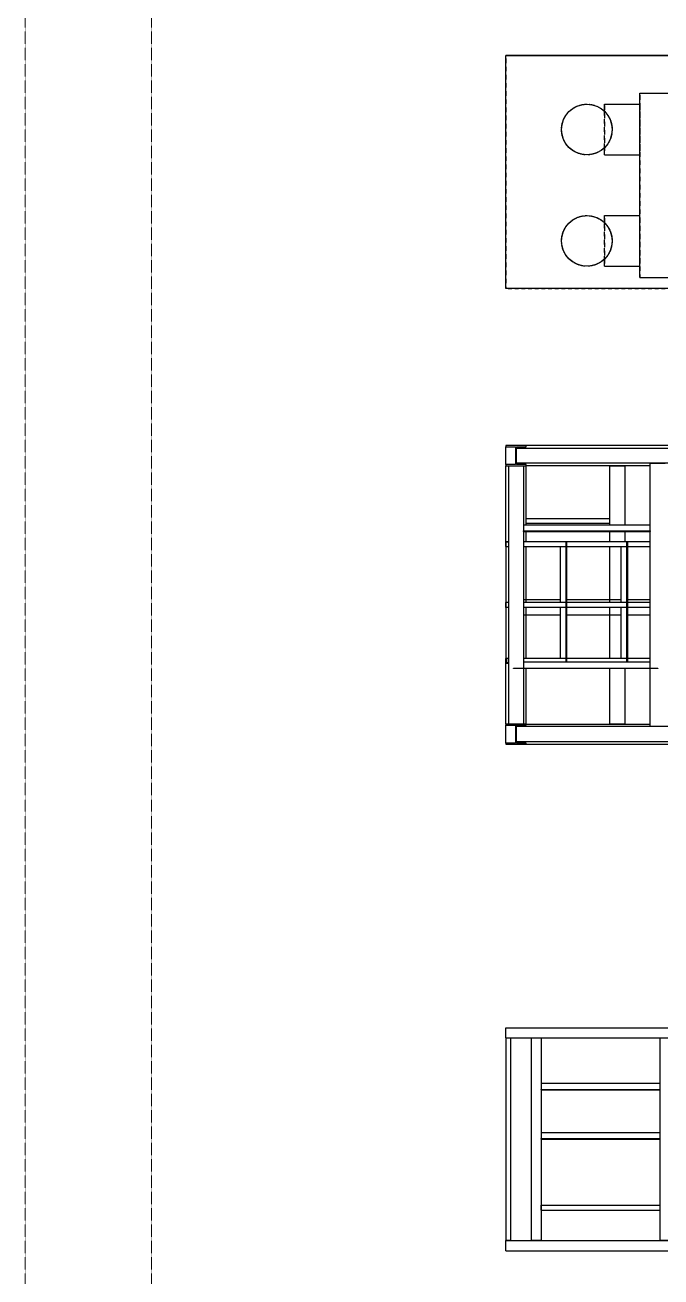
# Model space of a CAD drawing. Header units: inches. Extents: x 19 to 689223, y 34 to 210034.
# Drawn here: x 130474 to 136505, y 149116 to 160981 of the extents above; entities that cross this region are included whole.
import ezdxf

# ---------------------------------------------------------------- set-up
doc = ezdxf.new("R2010")
doc.units = ezdxf.units.IN
doc.header["$MEASUREMENT"] = 0
doc.linetypes.add('CABLEROUTEALL-EMBED 1_DWG$0$HIDDEN2', pattern=[0.1875, 0.125, -0.0625])
doc.linetypes.add('DIVIDE2', pattern=[0.625, 0.25, -0.125, 0, -0.125, 0, -0.125])
doc.layers.add('CABLEROUTEALL-EMBED 1_DWG$0$DwgTemplate', color=7, linetype='Continuous')
doc.layers.add('Layout', color=6, linetype='Continuous', lineweight=20)

msp = doc.modelspace()

# ---------------------------------------------------------------- linework, layer by layer
at = {"layer": 'CABLEROUTEALL-EMBED 1_DWG$0$DwgTemplate', "color": 9, "linetype": 'Continuous'}
for p, q in [((135034.0278, 158483.7176), (135034.0278, 160691.4688)), ((135034.0278, 158483.7176), (135034.0278, 160691.4688)), ((135034.0278, 160691.4688), (141897.2544, 160691.4688)), ((141897.2544, 160691.4688), (135034.0278, 160691.4688)), ((136305.8845, 158589.3057), (136305.8845, 160336.3088)), ((136305.8845, 158589.3057), (136305.8845, 160336.3088)), ((136305.8845, 160336.3088), (141393.3112, 160336.3088)), ((135969.9223, 160162.1227), (135969.9223, 160230.7207)), ((135969.9223, 160162.1227), (135969.9223, 160230.7207)), ((135969.9223, 160230.7207), (136305.8845, 160230.7207)), ((135969.9223, 159750.7748), (135969.9223, 159819.3728)), ((135969.9223, 159750.7748), (135969.9223, 159819.3728)), ((135969.9223, 159750.7748), (136305.8845, 159750.7748)), ((135969.9223, 159106.2417), (135969.9223, 159174.8397)), ((135969.9223, 159106.2417), (135969.9223, 159174.8397)), ((135969.9223, 159174.8397), (136305.8845, 159174.8397)), ((135969.9223, 158694.8938), (135969.9223, 158763.4918)), ((135969.9223, 158694.8938), (135969.9223, 158763.4918)), ((135969.9223, 158694.8938), (136305.8845, 158694.8938)), ((136305.8845, 158589.3057), (139780.5821, 158589.3057)), ((139780.5821, 158483.7176), (135034.0278, 158483.7176)), ((139780.5821, 158483.7176), (135034.0278, 158483.7176)), ((135034.0278, 156995.8853), (135034.0278, 156984.3666)), ((135226.0062, 156995.8853), (135034.0278, 156995.8853)), ((135034.0278, 156984.3666), (135126.1774, 156984.3666)), ((135034.0278, 156815.4256), (135034.0278, 156984.3666)), ((135126.1774, 156984.3666), (135126.1774, 156815.4256)), ((135133.8566, 156815.4256), (135133.8566, 156984.3666)), ((135133.8566, 156984.3666), (135226.0062, 156984.3666)), ((135226.0062, 156984.3666), (135226.0062, 156995.8853)), ((137675.8963, 156995.8853), (135226.0062, 156995.8853)), ((135130.017, 156971.888), (142229.377, 156971.888)), ((135130.017, 156827.9042), (135130.017, 156971.888)), ((135126.1774, 156815.4256), (135034.0278, 156815.4256)), ((135034.0278, 156815.4256), (135034.0278, 156803.9069)), ((135034.0278, 156803.9069), (135226.0062, 156803.9069)), ((135034.0278, 156083.988), (135034.0278, 156803.9069)), ((135058.0251, 156803.9069), (135202.0089, 156803.9069)), ((135058.0251, 156803.9069), (135058.0251, 154356.1827)), ((142229.377, 156827.9042), (135130.017, 156827.9042)), ((135226.0062, 156815.4256), (135133.8566, 156815.4256)), ((135202.0089, 156803.9069), (135202.0089, 154356.1827)), ((135226.0062, 156803.9069), (135226.0062, 156815.4256)), ((136401.8737, 156803.9069), (135226.0062, 156803.9069)), ((135226.0062, 156240.4504), (135226.0062, 156803.9069)), ((136017.9169, 156803.9069), (136017.9169, 156240.4504)), ((136017.9169, 156803.9069), (136161.9007, 156803.9069)), ((136161.9007, 156803.9069), (136161.9007, 156240.4504)), ((136401.8737, 154332.1854), (136401.8737, 156827.9042)), ((136401.8737, 156827.9042), (136545.8574, 156827.9042)), ((135226.0062, 156256.7686), (135226.0062, 156302.8434)), ((135226.0062, 156302.8434), (136017.9169, 156302.8434)), ((136017.9169, 156302.8434), (136017.9169, 156256.7686)), ((136401.8737, 156240.4504), (135202.0089, 156240.4504)), ((135202.0089, 156179.9772), (135202.0089, 156185.7366)), ((135202.0089, 156185.7366), (136401.8737, 156185.7366)), ((135202.0089, 156179.9772), (136401.8737, 156179.9772)), ((136017.9169, 156256.7686), (135226.0062, 156256.7686)), ((135226.0062, 156083.988), (135226.0062, 156179.9772)), ((136017.9169, 156179.9772), (136017.9169, 156083.988)), ((136161.9007, 156179.9772), (136161.9007, 156083.988)), ((136401.8737, 156185.7366), (136401.8737, 156179.9772)), ((135058.0251, 156083.988), (135032.492, 156083.988)), ((135032.492, 156037.9132), (135032.492, 156083.988)), ((135032.492, 156037.9132), (135058.0251, 156037.9132)), ((135034.0278, 156083.988), (135058.0251, 156083.988)), ((135034.0278, 156083.988), (135034.0278, 154932.1178)), ((136401.8737, 156083.988), (135202.0089, 156083.988)), ((135202.0089, 156037.9132), (136401.8737, 156037.9132)), ((135226.0062, 155508.0529), (135226.0062, 156037.9132)), ((135549.4897, 156037.9132), (135549.4897, 155508.0529)), ((135604.2036, 156083.988), (135609.9629, 156083.988)), ((135604.2036, 154941.7167), (135604.2036, 156083.988)), ((135609.9629, 156083.988), (135609.9629, 154941.7167)), ((136017.9169, 156037.9132), (136017.9169, 155508.0529)), ((136125.4248, 156037.9132), (136125.4248, 155508.0529)), ((136180.1387, 154941.7167), (136180.1387, 156083.988)), ((136180.1387, 156083.988), (136185.898, 156083.988)), ((136185.898, 156083.988), (136185.898, 154941.7167)), ((135058.0251, 155508.0529), (135034.0278, 155508.0529)), ((135034.0278, 155461.9781), (135034.0278, 155508.0529)), ((135058.0251, 155461.9781), (135034.0278, 155461.9781)), ((135549.4897, 155532.0502), (135202.0089, 155532.0502)), ((136401.8737, 155508.0529), (135202.0089, 155508.0529)), ((136401.8737, 155461.9781), (135202.0089, 155461.9781)), ((135226.0062, 154978.1926), (135226.0062, 155461.9781)), ((135549.4897, 155461.9781), (135549.4897, 154978.1926)), ((136125.4248, 155532.0502), (135609.9629, 155532.0502)), ((136017.9169, 155461.9781), (136017.9169, 154978.1926)), ((136125.4248, 155461.9781), (136125.4248, 154978.1926)), ((136401.8737, 155532.0502), (136185.898, 155532.0502)), ((135549.4897, 155388.0665), (135202.0089, 155388.0665)), ((136125.4248, 155388.0665), (135609.9629, 155388.0665)), ((136401.8737, 155388.0665), (136185.898, 155388.0665)), ((135034.0278, 154978.1926), (135034.0278, 154932.1178)), ((135042.1869, 154978.1926), (135034.0278, 154978.1926)), ((135058.0251, 154978.1926), (135034.7103, 154978.1926)), ((135034.7103, 154932.1178), (135034.7103, 154978.1926)), ((135042.1869, 154937.2053), (135042.1869, 154978.1926)), ((136401.8737, 154978.1926), (135202.0089, 154978.1926)), ((135058.0251, 154932.1178), (135034.0278, 154932.1178)), ((135034.0278, 154932.1178), (135058.0251, 154932.1178)), ((135034.0278, 154356.1827), (135034.0278, 154932.1178)), ((135034.7103, 154932.1178), (135058.0251, 154932.1178)), ((135058.0251, 154937.2053), (135042.1869, 154937.2053)), ((135106.0197, 154887.0029), (136473.8656, 154887.0029)), ((135106.0197, 154881.2436), (135106.0197, 154887.0029)), ((136473.8656, 154881.2436), (135106.0197, 154881.2436)), ((136401.8737, 154941.7167), (135202.0089, 154941.7167)), ((135226.0062, 154356.1827), (135226.0062, 154881.2436)), ((136017.9169, 154881.2436), (136017.9169, 154356.1827)), ((136161.9007, 154881.2436), (136161.9007, 154356.1827)), ((136473.8656, 154887.0029), (136473.8656, 154881.2436)), ((135226.0062, 154356.1827), (135034.0278, 154356.1827)), ((135034.0278, 154356.1827), (135034.0278, 154344.664)), ((135034.0278, 154344.664), (135126.1774, 154344.664)), ((135034.0278, 154175.7231), (135034.0278, 154344.664)), ((135058.0251, 154356.1827), (135202.0089, 154356.1827)), ((135126.1774, 154344.664), (135126.1774, 154175.7231)), ((135130.017, 154332.1854), (135130.017, 154188.2017)), ((142229.377, 154332.1854), (135130.017, 154332.1854)), ((135133.8566, 154175.7231), (135133.8566, 154344.664)), ((135133.8566, 154344.664), (135226.0062, 154344.664)), ((135226.0062, 154344.664), (135226.0062, 154356.1827)), ((135226.0062, 154356.1827), (136401.8737, 154356.1827)), ((136161.9007, 154356.1827), (136017.9169, 154356.1827)), ((136545.8574, 154332.1854), (136401.8737, 154332.1854)), ((135126.1774, 154175.7231), (135034.0278, 154175.7231)), ((135034.0278, 154175.7231), (135034.0278, 154164.2044)), ((135034.0278, 154164.2044), (135226.0062, 154164.2044)), ((142229.377, 154188.2017), (135130.017, 154188.2017)), ((135226.0062, 154175.7231), (135133.8566, 154175.7231)), ((135226.0062, 154164.2044), (135226.0062, 154175.7231)), ((135226.0062, 154164.2044), (137673.8884, 154164.2044)), ((135034.0278, 151380.5656), (135034.0278, 151476.5548)), ((135034.0278, 151476.5548), (143193.1084, 151476.5548)), ((135034.0278, 151380.5656), (135034.0278, 149460.7819)), ((135034.0278, 151380.5656), (135080.1026, 151380.5656)), ((135034.0278, 151380.5656), (143193.1084, 151380.5656)), ((135080.1026, 149460.7819), (135080.1026, 151380.5656)), ((135274.0008, 151380.5656), (135274.0008, 149460.7819)), ((135274.0008, 151380.5656), (135369.99, 151380.5656)), ((135369.99, 151380.5656), (135369.99, 149460.7819)), ((136493.0634, 151380.5656), (136493.0634, 149460.7819)), ((136493.0634, 151380.5656), (136589.0526, 151380.5656)), ((136493.0634, 150948.6143), (135369.99, 150948.6143)), ((135369.99, 150893.9004), (136493.0634, 150893.9004)), ((135369.99, 150888.1411), (135369.99, 150893.9004)), ((135369.99, 150888.1411), (136493.0634, 150888.1411)), ((136493.0634, 150893.9004), (136493.0634, 150888.1411)), ((136493.0634, 150481.147), (135369.99, 150481.147)), ((135369.99, 150420.6738), (135369.99, 150426.4331)), ((135369.99, 150426.4331), (136493.0634, 150426.4331)), ((135369.99, 150420.6738), (136493.0634, 150420.6738)), ((136493.0634, 150426.4331), (136493.0634, 150420.6738)), ((135369.99, 149748.7495), (135369.99, 149794.8243)), ((135369.99, 149794.8243), (136493.0634, 149794.8243)), ((135369.99, 149748.7495), (136493.0634, 149748.7495)), ((136493.0634, 149794.8243), (136493.0634, 149748.7495)), ((135080.1026, 149460.7819), (135034.0278, 149460.7819)), ((135034.0278, 149460.7819), (141219.7213, 149460.7819)), ((135034.0278, 149364.7928), (135034.0278, 149460.7819)), ((135369.99, 149460.7819), (135274.0008, 149460.7819)), ((136589.0526, 149460.7819), (136493.0634, 149460.7819)), ((135034.0278, 149364.7928), (141219.7213, 149364.7928))]:
    msp.add_line(p, q, dxfattribs=at)
at = {"layer": 'CABLEROUTEALL-EMBED 1_DWG$0$DwgTemplate', "color": 9, "linetype": 'CABLEROUTEALL-EMBED 1_DWG$0$HIDDEN2'}
for p, q in [((135034.0278, 160691.4688), (135034.0278, 158483.7176)), ((135034.0278, 160691.4688), (135034.0278, 158483.7176)), ((141897.2544, 160691.4688), (135034.0278, 160691.4688)), ((141897.2544, 160691.4688), (135034.0278, 160691.4688)), ((136305.8845, 160336.3088), (136305.8845, 158589.3057)), ((136305.8845, 160336.3088), (136305.8845, 158589.3057)), ((135969.9223, 160230.7207), (135969.9223, 159750.7748)), ((135969.9223, 160230.7207), (135969.9223, 159750.7748)), ((136305.8845, 160230.7207), (136305.8845, 159750.7748)), ((136305.8845, 159750.7748), (136305.8845, 160230.7207)), ((135969.9223, 159819.3728), (135969.9223, 160162.1227)), ((135969.9223, 159819.3728), (135969.9223, 160162.1227)), ((135969.9223, 159174.8397), (135969.9223, 158694.8938)), ((135969.9223, 159174.8397), (135969.9223, 158694.8938)), ((136305.8845, 159174.8397), (136305.8845, 158694.8938)), ((136305.8845, 158694.8938), (136305.8845, 159174.8397)), ((135969.9223, 158763.4918), (135969.9223, 159106.2417)), ((135969.9223, 158763.4918), (135969.9223, 159106.2417)), ((135034.0278, 158483.7176), (141897.2544, 158483.7176)), ((141897.2544, 158483.7176), (135034.0278, 158483.7176))]:
    msp.add_line(p, q, dxfattribs=at)
for centre in [(135801.9413, 159990.7478), (135801.9413, 159990.7478), (135801.9413, 158934.8668), (135801.9413, 158934.8668)]:
    msp.add_circle(centre, 239.973, dxfattribs=at)
at = {"layer": 'CABLEROUTEALL-EMBED 1_DWG$0$DwgTemplate', "color": 9, "linetype": 'Continuous'}
for centre in [(135801.9413, 159990.7478), (135801.9413, 159990.7478), (135801.9413, 158934.8668), (135801.9413, 158934.8668)]:
    msp.add_circle(centre, 239.973, dxfattribs=at)
at = {"layer": 'Layout', "linetype": 'DIVIDE2', "ltscale": 10}
for p, q in [((130473.5735, 122592.1858), (130473.5735, 170592.1858)), ((131673.5735, 122592.1858), (131673.5735, 170592.1858))]:
    msp.add_line(p, q, dxfattribs=at)

doc.saveas('drawing.dxf')
